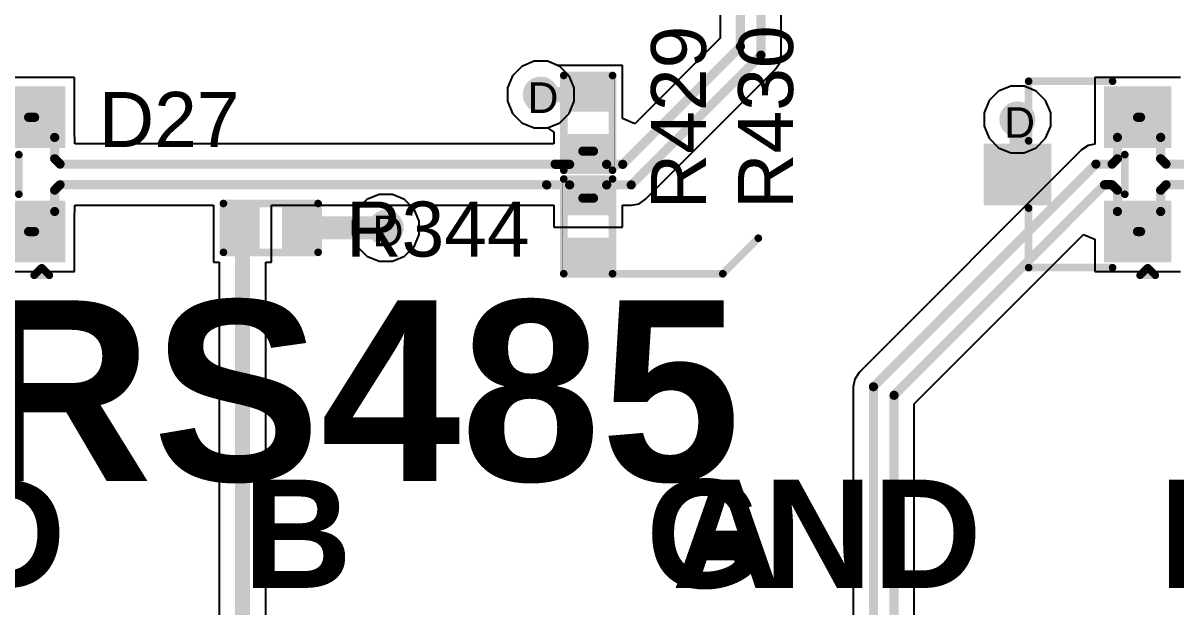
# Model space of a CAD drawing. Header units: inches. Extents: x -11 to 5428, y 0 to 5423.
# Drawn here: x 145.86 to 165.04, y 10.36 to 20.06 of the extents above; entities that cross this region are included whole.
import ezdxf

# ---------------------------------------------------------------- set-up
doc = ezdxf.new("R2010")
doc.units = ezdxf.units.IN
for name, color, linetype in [('Bottom Layer', 5, 'Continuous'), ('Drill Drawing', 1, 'Continuous'), ('GND', 16, 'Continuous'), ('PWR', 76, 'Continuous'), ('Top Layer', 1, 'Continuous'), ('Top Overlay', 2, 'Continuous'), ('Top Paste', 8, 'Continuous'), ('Top Solder', 216, 'Continuous'), ('Via Holes', 16, 'Continuous')]:
    doc.layers.add(name, color=color, linetype=linetype)
doc.styles.add('Arial', font='', dxfattribs={"height": 0.2})
doc.styles.add('Arial_Bold', font='', dxfattribs={"height": 0.2})
doc.styles.get('Arial').set_extended_font_data('Arial')
doc.styles.get('Arial_Bold').set_extended_font_data('Arial', bold=True)

# ---------------------------------------------------------------- blocks, each defined once
blk = doc.blocks.new('R___0402_3')
at = {"layer": 'Top Layer'}
for points in [[(-0.699, -0.318), (-0.699, 0.317), (-0.241, 0.317), (-0.241, -0.318)], [(0.241, -0.318), (0.241, 0.317), (0.699, 0.317), (0.699, -0.318)]]:
    blk.add_hatch(color=1, dxfattribs=at).paths.add_polyline_path(points)
at = {"layer": 'Top Paste'}
for points in [[(-0.699, -0.318), (-0.699, 0.317), (-0.241, 0.317), (-0.241, -0.318)], [(0.241, -0.318), (0.241, 0.317), (0.699, 0.317), (0.699, -0.318)]]:
    blk.add_hatch(color=8, dxfattribs=at).paths.add_polyline_path(points)
at = {"layer": 'Top Solder'}
for points in [[(-0.754, -0.373), (-0.754, 0.373), (-0.186, 0.373), (-0.186, -0.373)], [(0.186, -0.373), (0.186, 0.373), (0.754, 0.373), (0.754, -0.373)]]:
    blk.add_hatch(color=216, dxfattribs=at).paths.add_polyline_path(points)
at = {"layer": 'Top Overlay'}
for points in [[(0.787, 0.406, 0.127, 0.127, 0), (-0.787, 0.406, 0.127, 0.127, 0)], [(-0.787, -0.406, 0.127, 0.127, 0), (-0.787, 0.406, 0.127, 0.127, 0)], [(0.787, -0.406, 0.127, 0.127, 0), (0.787, 0.406, 0.127, 0.127, 0)], [(0.787, -0.406, 0.127, 0.127, 0), (-0.787, -0.406, 0.127, 0.127, 0)], [(0.813, -0.432, 0.00323, 0.00323, 0), (-0.813, -0.432, 0.00323, 0.00323, 0)]]:
    blk.add_lwpolyline(points, format="xyseb", dxfattribs=at)
for points in [[(-0.819, 0.406, 0.0635, 0.0635, 1), (-0.756, 0.406, 0.0635, 0.0635, 1)], [(-0.819, 0.406, 0.0635, 0.0635, 1), (-0.756, 0.406, 0.0635, 0.0635, 1)], [(0.756, 0.406, 0.0635, 0.0635, 1), (0.819, 0.406, 0.0635, 0.0635, 1)], [(0.756, 0.406, 0.0635, 0.0635, 1), (0.819, 0.406, 0.0635, 0.0635, 1)], [(-0.819, -0.406, 0.0635, 0.0635, 1), (-0.756, -0.406, 0.0635, 0.0635, 1)], [(-0.819, -0.406, 0.0635, 0.0635, 1), (-0.756, -0.406, 0.0635, 0.0635, 1)], [(0.756, -0.406, 0.0635, 0.0635, 1), (0.819, -0.406, 0.0635, 0.0635, 1)], [(0.756, -0.406, 0.0635, 0.0635, 1), (0.819, -0.406, 0.0635, 0.0635, 1)], [(-0.814, -0.432, 0.00161, 0.00161, 1), (-0.812, -0.432, 0.00161, 0.00161, 1)], [(0.812, -0.432, 0.00161, 0.00161, 1), (0.814, -0.432, 0.00161, 0.00161, 1)]]:
    blk.add_lwpolyline(points, format="xyseb", close=True, dxfattribs=at)
blk = doc.blocks.new('R___0402_4')
at = {"layer": 'Top Layer'}
for points in [[(-0.699, -0.318), (-0.699, 0.318), (-0.241, 0.318), (-0.241, -0.318)], [(0.241, -0.318), (0.241, 0.318), (0.699, 0.318), (0.699, -0.318)]]:
    blk.add_hatch(color=1, dxfattribs=at).paths.add_polyline_path(points)
at = {"layer": 'Top Paste'}
for points in [[(-0.699, -0.318), (-0.699, 0.318), (-0.241, 0.318), (-0.241, -0.318)], [(0.241, -0.318), (0.241, 0.318), (0.699, 0.318), (0.699, -0.318)]]:
    blk.add_hatch(color=8, dxfattribs=at).paths.add_polyline_path(points)
at = {"layer": 'Top Solder'}
for points in [[(-0.754, -0.373), (-0.754, 0.373), (-0.186, 0.373), (-0.186, -0.373)], [(0.186, -0.373), (0.186, 0.373), (0.754, 0.373), (0.754, -0.373)]]:
    blk.add_hatch(color=216, dxfattribs=at).paths.add_polyline_path(points)
at = {"layer": 'Top Overlay'}
for points in [[(-0.787, 0.406, 0.127, 0.127, 0), (0.787, 0.406, 0.127, 0.127, 0)], [(-0.787, 0.406, 0.127, 0.127, 0), (-0.787, -0.406, 0.127, 0.127, 0)], [(0.787, 0.406, 0.127, 0.127, 0), (0.787, -0.406, 0.127, 0.127, 0)], [(-0.787, -0.406, 0.127, 0.127, 0), (0.787, -0.406, 0.127, 0.127, 0)], [(-0.813, -0.432, 0.00323, 0.00323, 0), (0.813, -0.432, 0.00323, 0.00323, 0)]]:
    blk.add_lwpolyline(points, format="xyseb", dxfattribs=at)
for points in [[(-0.819, 0.406, 0.0635, 0.0635, 1), (-0.756, 0.406, 0.0635, 0.0635, 1)], [(-0.819, 0.406, 0.0635, 0.0635, 1), (-0.756, 0.406, 0.0635, 0.0635, 1)], [(0.756, 0.406, 0.0635, 0.0635, 1), (0.819, 0.406, 0.0635, 0.0635, 1)], [(0.756, 0.406, 0.0635, 0.0635, 1), (0.819, 0.406, 0.0635, 0.0635, 1)], [(-0.819, -0.406, 0.0635, 0.0635, 1), (-0.756, -0.406, 0.0635, 0.0635, 1)], [(-0.819, -0.406, 0.0635, 0.0635, 1), (-0.756, -0.406, 0.0635, 0.0635, 1)], [(0.756, -0.406, 0.0635, 0.0635, 1), (0.819, -0.406, 0.0635, 0.0635, 1)], [(0.756, -0.406, 0.0635, 0.0635, 1), (0.819, -0.406, 0.0635, 0.0635, 1)], [(-0.814, -0.432, 0.00161, 0.00161, 1), (-0.812, -0.432, 0.00161, 0.00161, 1)], [(0.812, -0.432, 0.00161, 0.00161, 1), (0.814, -0.432, 0.00161, 0.00161, 1)]]:
    blk.add_lwpolyline(points, format="xyseb", close=True, dxfattribs=at)
blk = doc.blocks.new('SOT_23_272')
at = {"layer": 'Top Layer'}
for points in [[(-0.41, 1.46), (0.41, 1.46), (0.41, 0.54), (-0.41, 0.54)], [(-1.36, -0.54), (-0.54, -0.54), (-0.54, -1.46), (-1.36, -1.46)], [(0.54, -0.54), (1.36, -0.54), (1.36, -1.46), (0.54, -1.46)]]:
    blk.add_hatch(color=1, dxfattribs=at).paths.add_polyline_path(points)
at = {"layer": 'Top Paste'}
for points in [[(-0.41, 1.46), (0.41, 1.46), (0.41, 0.54), (-0.41, 0.54)], [(-1.36, -0.54), (-0.54, -0.54), (-0.54, -1.46), (-1.36, -1.46)], [(0.54, -0.54), (1.36, -0.54), (1.36, -1.46), (0.54, -1.46)]]:
    blk.add_hatch(color=8, dxfattribs=at).paths.add_polyline_path(points)
at = {"layer": 'Top Solder'}
for points in [[(-0.512, 1.562), (0.512, 1.562), (0.512, 0.438), (-0.512, 0.438)], [(-1.462, -0.438), (-0.438, -0.438), (-0.438, -1.562), (-1.462, -1.562)], [(0.438, -0.438), (1.462, -0.438), (1.462, -1.562), (0.438, -1.562)]]:
    blk.add_hatch(color=216, dxfattribs=at).paths.add_polyline_path(points)
at = {"layer": 'Top Overlay'}
for points in [[(-1.549, 0.813, 0.127, 0.127, 0), (-0.559, 0.813, 0.127, 0.127, 0)], [(-1.549, 0.813, 0.127, 0.127, 0), (-1.549, -0.584, 0.127, 0.127, 0)], [(0.559, 0.813, 0.127, 0.127, 0), (1.549, 0.813, 0.127, 0.127, 0)], [(1.549, 0.813, 0.127, 0.127, 0), (1.549, -0.584, 0.127, 0.127, 0)], [(-0.33, -0.787, 0.127, 0.127, 0), (0.33, -0.787, 0.127, 0.127, 0)], [(-1.676, -1.041, 0.127, 0.127, 0), (-1.676, -1.295, 0.127, 0.127, 0)], [(-1.676, -1.041, 0.127, 0.127, 0), (-1.549, -1.168, 0.127, 0.127, 0)], [(-1.549, -1.168, 0.127, 0.127, 0), (-1.676, -1.295, 0.127, 0.127, 0)]]:
    blk.add_lwpolyline(points, format="xyseb", dxfattribs=at)
for points in [[(-1.581, 0.813, 0.0635, 0.0635, 1), (-1.518, 0.813, 0.0635, 0.0635, 1)], [(-1.581, 0.813, 0.0635, 0.0635, 1), (-1.518, 0.813, 0.0635, 0.0635, 1)], [(-0.591, 0.813, 0.0635, 0.0635, 1), (-0.527, 0.813, 0.0635, 0.0635, 1)], [(0.527, 0.813, 0.0635, 0.0635, 1), (0.591, 0.813, 0.0635, 0.0635, 1)], [(1.518, 0.813, 0.0635, 0.0635, 1), (1.581, 0.813, 0.0635, 0.0635, 1)], [(1.518, 0.813, 0.0635, 0.0635, 1), (1.581, 0.813, 0.0635, 0.0635, 1)], [(-1.581, -0.584, 0.0635, 0.0635, 1), (-1.518, -0.584, 0.0635, 0.0635, 1)], [(1.518, -0.584, 0.0635, 0.0635, 1), (1.581, -0.584, 0.0635, 0.0635, 1)], [(-0.362, -0.787, 0.0635, 0.0635, 1), (-0.298, -0.787, 0.0635, 0.0635, 1)], [(0.298, -0.787, 0.0635, 0.0635, 1), (0.362, -0.787, 0.0635, 0.0635, 1)], [(-1.708, -1.041, 0.0635, 0.0635, 1), (-1.645, -1.041, 0.0635, 0.0635, 1)], [(-1.708, -1.041, 0.0635, 0.0635, 1), (-1.645, -1.041, 0.0635, 0.0635, 1)], [(-1.581, -1.168, 0.0635, 0.0635, 1), (-1.518, -1.168, 0.0635, 0.0635, 1)], [(-1.581, -1.168, 0.0635, 0.0635, 1), (-1.518, -1.168, 0.0635, 0.0635, 1)], [(-1.708, -1.295, 0.0635, 0.0635, 1), (-1.645, -1.295, 0.0635, 0.0635, 1)], [(-1.708, -1.295, 0.0635, 0.0635, 1), (-1.645, -1.295, 0.0635, 0.0635, 1)]]:
    blk.add_lwpolyline(points, format="xyseb", close=True, dxfattribs=at)
blk = doc.blocks.new('R___0402_298')
at = {"layer": 'Top Layer'}
for points in [[(-0.699, -0.317), (-0.699, 0.318), (-0.241, 0.318), (-0.241, -0.317)], [(0.241, -0.317), (0.241, 0.318), (0.698, 0.318), (0.698, -0.317)]]:
    blk.add_hatch(color=1, dxfattribs=at).paths.add_polyline_path(points)
at = {"layer": 'Top Paste'}
for points in [[(-0.699, -0.317), (-0.699, 0.318), (-0.241, 0.318), (-0.241, -0.317)], [(0.241, -0.317), (0.241, 0.318), (0.698, 0.318), (0.698, -0.317)]]:
    blk.add_hatch(color=8, dxfattribs=at).paths.add_polyline_path(points)
at = {"layer": 'Top Solder'}
for points in [[(-0.754, -0.372), (-0.754, 0.373), (-0.186, 0.373), (-0.186, -0.372)], [(0.186, -0.372), (0.186, 0.373), (0.753, 0.373), (0.753, -0.372)]]:
    blk.add_hatch(color=216, dxfattribs=at).paths.add_polyline_path(points)
at = {"layer": 'Top Overlay'}
for points in [[(0.787, 0.406, 0.127, 0.127, 0), (-0.787, 0.406, 0.127, 0.127, 0)], [(-0.787, 0.406, 0.127, 0.127, 0), (-0.787, -0.406, 0.127, 0.127, 0)], [(0.787, 0.406, 0.127, 0.127, 0), (0.787, -0.406, 0.127, 0.127, 0)], [(0.787, -0.406, 0.127, 0.127, 0), (-0.787, -0.406, 0.127, 0.127, 0)], [(0.813, -0.432, 0.00323, 0.00323, 0), (-0.813, -0.432, 0.00323, 0.00323, 0)]]:
    blk.add_lwpolyline(points, format="xyseb", dxfattribs=at)
for points in [[(-0.819, 0.406, 0.0635, 0.0635, 1), (-0.756, 0.406, 0.0635, 0.0635, 1)], [(-0.819, 0.406, 0.0635, 0.0635, 1), (-0.756, 0.406, 0.0635, 0.0635, 1)], [(0.756, 0.406, 0.0635, 0.0635, 1), (0.819, 0.406, 0.0635, 0.0635, 1)], [(0.756, 0.406, 0.0635, 0.0635, 1), (0.819, 0.406, 0.0635, 0.0635, 1)], [(-0.819, -0.406, 0.0635, 0.0635, 1), (-0.756, -0.406, 0.0635, 0.0635, 1)], [(-0.819, -0.406, 0.0635, 0.0635, 1), (-0.756, -0.406, 0.0635, 0.0635, 1)], [(0.756, -0.406, 0.0635, 0.0635, 1), (0.819, -0.406, 0.0635, 0.0635, 1)], [(0.756, -0.406, 0.0635, 0.0635, 1), (0.819, -0.406, 0.0635, 0.0635, 1)], [(-0.814, -0.432, 0.00161, 0.00161, 1), (-0.812, -0.432, 0.00161, 0.00161, 1)], [(0.812, -0.432, 0.00161, 0.00161, 1), (0.814, -0.432, 0.00161, 0.00161, 1)]]:
    blk.add_lwpolyline(points, format="xyseb", close=True, dxfattribs=at)
blk = doc.blocks.new('SOT_23_303')
at = {"layer": 'Top Layer'}
for points in [[(-0.41, 1.46), (0.41, 1.46), (0.41, 0.54), (-0.41, 0.54)], [(-1.36, -0.54), (-0.54, -0.54), (-0.54, -1.46), (-1.36, -1.46)], [(0.54, -0.54), (1.36, -0.54), (1.36, -1.46), (0.54, -1.46)]]:
    blk.add_hatch(color=1, dxfattribs=at).paths.add_polyline_path(points)
at = {"layer": 'Top Paste'}
for points in [[(-0.41, 1.46), (0.41, 1.46), (0.41, 0.54), (-0.41, 0.54)], [(-1.36, -0.54), (-0.54, -0.54), (-0.54, -1.46), (-1.36, -1.46)], [(0.54, -0.54), (1.36, -0.54), (1.36, -1.46), (0.54, -1.46)]]:
    blk.add_hatch(color=8, dxfattribs=at).paths.add_polyline_path(points)
at = {"layer": 'Top Solder'}
for points in [[(-0.512, 1.562), (0.512, 1.562), (0.512, 0.438), (-0.512, 0.438)], [(-1.462, -0.438), (-0.438, -0.438), (-0.438, -1.562), (-1.462, -1.562)], [(0.438, -0.438), (1.462, -0.438), (1.462, -1.562), (0.438, -1.562)]]:
    blk.add_hatch(color=216, dxfattribs=at).paths.add_polyline_path(points)
at = {"layer": 'Top Overlay'}
for points in [[(-1.549, 0.813, 0.127, 0.127, 0), (-0.559, 0.813, 0.127, 0.127, 0)], [(-1.549, 0.813, 0.127, 0.127, 0), (-1.549, -0.584, 0.127, 0.127, 0)], [(0.559, 0.813, 0.127, 0.127, 0), (1.549, 0.813, 0.127, 0.127, 0)], [(1.549, 0.813, 0.127, 0.127, 0), (1.549, -0.584, 0.127, 0.127, 0)], [(-0.33, -0.787, 0.127, 0.127, 0), (0.33, -0.787, 0.127, 0.127, 0)], [(-1.676, -1.041, 0.127, 0.127, 0), (-1.676, -1.295, 0.127, 0.127, 0)], [(-1.676, -1.041, 0.127, 0.127, 0), (-1.549, -1.168, 0.127, 0.127, 0)], [(-1.549, -1.168, 0.127, 0.127, 0), (-1.676, -1.295, 0.127, 0.127, 0)]]:
    blk.add_lwpolyline(points, format="xyseb", dxfattribs=at)
for points in [[(-1.581, 0.813, 0.0635, 0.0635, 1), (-1.518, 0.813, 0.0635, 0.0635, 1)], [(-1.581, 0.813, 0.0635, 0.0635, 1), (-1.518, 0.813, 0.0635, 0.0635, 1)], [(-0.591, 0.813, 0.0635, 0.0635, 1), (-0.527, 0.813, 0.0635, 0.0635, 1)], [(0.527, 0.813, 0.0635, 0.0635, 1), (0.591, 0.813, 0.0635, 0.0635, 1)], [(1.518, 0.813, 0.0635, 0.0635, 1), (1.581, 0.813, 0.0635, 0.0635, 1)], [(1.518, 0.813, 0.0635, 0.0635, 1), (1.581, 0.813, 0.0635, 0.0635, 1)], [(-1.581, -0.584, 0.0635, 0.0635, 1), (-1.518, -0.584, 0.0635, 0.0635, 1)], [(1.518, -0.584, 0.0635, 0.0635, 1), (1.581, -0.584, 0.0635, 0.0635, 1)], [(-0.362, -0.787, 0.0635, 0.0635, 1), (-0.298, -0.787, 0.0635, 0.0635, 1)], [(0.298, -0.787, 0.0635, 0.0635, 1), (0.362, -0.787, 0.0635, 0.0635, 1)], [(-1.708, -1.041, 0.0635, 0.0635, 1), (-1.645, -1.041, 0.0635, 0.0635, 1)], [(-1.708, -1.041, 0.0635, 0.0635, 1), (-1.645, -1.041, 0.0635, 0.0635, 1)], [(-1.581, -1.168, 0.0635, 0.0635, 1), (-1.518, -1.168, 0.0635, 0.0635, 1)], [(-1.581, -1.168, 0.0635, 0.0635, 1), (-1.518, -1.168, 0.0635, 0.0635, 1)], [(-1.708, -1.295, 0.0635, 0.0635, 1), (-1.645, -1.295, 0.0635, 0.0635, 1)], [(-1.708, -1.295, 0.0635, 0.0635, 1), (-1.645, -1.295, 0.0635, 0.0635, 1)]]:
    blk.add_lwpolyline(points, format="xyseb", close=True, dxfattribs=at)

msp = doc.modelspace()

# ---------------------------------------------------------------- hatches: boundary and pattern name
at = {"layer": 'Bottom Layer'}
h = msp.add_hatch(color=5, dxfattribs=at)
edge = h.paths.add_edge_path()
edge.add_arc((154.471, 18.872), 0.3, 0, 360)
h = msp.add_hatch(color=5, dxfattribs=at)
edge = h.paths.add_edge_path()
edge.add_arc((162.4, 18.459), 0.3, 0, 360)
h = msp.add_hatch(color=5, dxfattribs=at)
edge = h.paths.add_edge_path()
edge.add_arc((151.892, 16.656), 0.3, 0, 360)
at = {"layer": 'GND'}
h = msp.add_hatch(color=16, dxfattribs=at)
edge = h.paths.add_edge_path()
edge.add_arc((154.471, 18.872), 0.3, 0, 360)
h = msp.add_hatch(color=16, dxfattribs=at)
edge = h.paths.add_edge_path()
edge.add_arc((162.4, 18.459), 0.3, 0, 360)
h = msp.add_hatch(color=16, dxfattribs=at)
edge = h.paths.add_edge_path()
edge.add_arc((151.892, 16.656), 0.3, 0, 360)
at = {"layer": 'PWR'}
h = msp.add_hatch(color=76, dxfattribs=at)
edge = h.paths.add_edge_path()
edge.add_arc((154.471, 18.872), 0.3, 0, 360)
h = msp.add_hatch(color=76, dxfattribs=at)
edge = h.paths.add_edge_path()
edge.add_arc((162.4, 18.459), 0.3, 0, 360)
h = msp.add_hatch(color=76, dxfattribs=at)
edge = h.paths.add_edge_path()
edge.add_arc((151.892, 16.656), 0.3, 0, 360)
at = {"layer": 'Top Layer'}
h = msp.add_hatch(color=1, dxfattribs=at)
edge = h.paths.add_edge_path()
edge.add_arc((154.471, 18.872), 0.3, 0, 360)
h = msp.add_hatch(color=1, dxfattribs=at)
edge = h.paths.add_edge_path()
edge.add_arc((162.4, 18.459), 0.3, 0, 360)
h = msp.add_hatch(color=1, dxfattribs=at)
edge = h.paths.add_edge_path()
edge.add_arc((151.892, 16.656), 0.3, 0, 360)
at = {"layer": 'Via Holes'}
h = msp.add_hatch(color=7, dxfattribs=at)
edge = h.paths.add_edge_path()
edge.add_arc((154.471, 18.872), 0.15, 0, 360)
h = msp.add_hatch(color=7, dxfattribs=at)
edge = h.paths.add_edge_path()
edge.add_arc((162.4, 18.459), 0.15, 0, 360)
h = msp.add_hatch(color=7, dxfattribs=at)
edge = h.paths.add_edge_path()
edge.add_arc((151.892, 16.656), 0.15, 0, 360)

# ---------------------------------------------------------------- linework, layer by layer
at = {"layer": 'Bottom Layer'}
for p, q in [((154.361, 19.426), (154.157, 19.342)), ((154.581, 19.426), (154.361, 19.426)), ((154.785, 19.342), (154.581, 19.426)), ((154.001, 19.186), (153.917, 18.982)), ((154.157, 19.342), (154.001, 19.186)), ((154.941, 19.186), (154.785, 19.342)), ((155.025, 18.982), (154.941, 19.186)), ((153.917, 18.982), (153.917, 18.762)), ((155.025, 18.762), (155.025, 18.982)), ((153.917, 18.762), (154.001, 18.558)), ((154.941, 18.558), (155.025, 18.762)), ((154.001, 18.558), (154.157, 18.403)), ((154.785, 18.403), (154.941, 18.558)), ((154.157, 18.403), (154.361, 18.318)), ((154.361, 18.318), (154.581, 18.318)), ((154.581, 18.318), (154.785, 18.403))]:
    msp.add_line(p, q, dxfattribs=at)
at = {"layer": 'GND'}
for p, q in [((154.361, 19.426), (154.157, 19.342)), ((154.581, 19.426), (154.361, 19.426)), ((154.785, 19.342), (154.581, 19.426)), ((154.001, 19.186), (153.917, 18.982)), ((154.157, 19.342), (154.001, 19.186)), ((154.941, 19.186), (154.785, 19.342)), ((155.025, 18.982), (154.941, 19.186)), ((153.917, 18.982), (153.917, 18.762)), ((155.025, 18.762), (155.025, 18.982)), ((153.917, 18.762), (154.001, 18.558)), ((154.941, 18.558), (155.025, 18.762)), ((154.001, 18.558), (154.157, 18.403)), ((154.785, 18.403), (154.941, 18.558)), ((154.157, 18.403), (154.361, 18.318)), ((154.361, 18.318), (154.581, 18.318)), ((154.581, 18.318), (154.785, 18.403))]:
    msp.add_line(p, q, dxfattribs=at)
at = {"layer": 'PWR'}
for p, q in [((162.29, 19.013), (162.086, 18.929)), ((162.51, 19.013), (162.29, 19.013)), ((162.714, 18.929), (162.51, 19.013)), ((162.086, 18.929), (161.93, 18.773)), ((162.869, 18.773), (162.714, 18.929)), ((161.93, 18.773), (161.846, 18.57)), ((162.954, 18.57), (162.869, 18.773)), ((161.846, 18.57), (161.846, 18.349)), ((162.954, 18.349), (162.954, 18.57)), ((161.846, 18.349), (161.93, 18.146)), ((162.869, 18.146), (162.954, 18.349)), ((161.93, 18.146), (162.086, 17.99)), ((162.714, 17.99), (162.869, 18.146)), ((162.086, 17.99), (162.29, 17.905)), ((162.29, 17.905), (162.51, 17.905)), ((162.51, 17.905), (162.714, 17.99)), ((151.578, 17.126), (151.422, 16.97)), ((151.782, 17.21), (151.578, 17.126)), ((152.002, 17.21), (151.782, 17.21)), ((152.206, 17.126), (152.002, 17.21)), ((152.362, 16.97), (152.206, 17.126)), ((151.422, 16.97), (151.338, 16.766)), ((152.446, 16.766), (152.362, 16.97)), ((151.338, 16.766), (151.338, 16.546)), ((152.446, 16.546), (152.446, 16.766)), ((151.338, 16.546), (151.422, 16.342)), ((152.362, 16.342), (152.446, 16.546)), ((151.422, 16.342), (151.578, 16.187)), ((152.206, 16.187), (152.362, 16.342)), ((151.578, 16.187), (151.782, 16.102)), ((152.002, 16.102), (152.206, 16.187)), ((151.782, 16.102), (152.002, 16.102))]:
    msp.add_line(p, q, dxfattribs=at)
at = {"layer": 'Top Layer'}
for p, q in [((157.454, 21.359), (157.454, 19.81)), ((158.47, 19.528), (158.47, 21.082)), ((157.454, 19.81), (156.033, 18.389)), ((154.361, 19.426), (154.157, 19.342)), ((154.581, 19.426), (154.361, 19.426)), ((154.754, 19.355), (154.581, 19.426)), ((158.372, 19.29), (158.445, 19.399)), ((158.445, 19.399), (158.47, 19.528)), ((154.001, 19.186), (153.917, 18.982)), ((154.157, 19.342), (154.001, 19.186)), ((155.83, 19.355), (154.754, 19.355)), ((155.83, 18.473), (155.83, 19.355)), ((156.214, 17.132), (158.372, 19.29)), ((146.714, 19.159), (145.286, 19.159)), ((146.714, 18.194), (146.714, 19.159)), ((165.114, 19.159), (163.686, 19.159)), ((163.686, 19.159), (163.686, 18.049)), ((153.917, 18.982), (153.917, 18.762)), ((153.917, 18.762), (154.001, 18.558)), ((154.001, 18.558), (154.157, 18.403)), ((156.033, 18.389), (155.83, 18.473)), ((154.157, 18.403), (154.361, 18.318)), ((154.361, 18.318), (154.581, 18.318)), ((154.581, 18.318), (154.687, 18.248)), ((154.687, 18.248), (154.687, 18.053)), ((146.721, 18.161), (146.714, 18.194)), ((146.721, 18.053), (146.721, 18.161)), ((154.687, 18.053), (146.721, 18.053)), ((163.686, 18.049), (163.577, 18.028)), ((163.468, 17.955), (159.767, 14.254)), ((163.577, 18.028), (163.468, 17.955)), ((156.105, 17.059), (156.214, 17.132)), ((146.714, 16.896), (146.721, 16.929)), ((146.714, 15.931), (146.714, 16.896)), ((146.721, 16.929), (146.721, 17.037)), ((146.721, 17.037), (149.026, 17.037)), ((149.026, 17.037), (149.026, 16.085)), ((149.991, 16.085), (149.991, 17.037)), ((149.991, 17.037), (154.554, 17.037)), ((154.554, 17.037), (154.57, 17.034)), ((154.57, 17.034), (154.687, 17.034)), ((154.687, 17.034), (154.687, 16.669)), ((155.83, 16.669), (155.83, 17.034)), ((155.83, 17.034), (155.976, 17.034)), ((155.976, 17.034), (156.105, 17.059)), ((154.687, 16.669), (155.83, 16.669)), ((160.685, 13.734), (163.498, 16.547)), ((163.498, 16.547), (163.686, 16.47)), ((163.686, 16.47), (163.686, 15.931)), ((145.445, 15.931), (146.714, 15.931)), ((149.026, 16.085), (149.12, 16.085)), ((149.12, 16.085), (149.12, 8.139)), ((149.897, 8.3), (149.897, 16.085)), ((149.897, 16.085), (149.991, 16.085)), ((163.686, 15.931), (165.114, 15.931)), ((159.767, 14.254), (159.694, 14.144)), ((159.694, 14.144), (159.669, 14.016)), ((159.669, 14.016), (159.669, 5.427)), ((160.685, 5.427), (160.685, 13.734))]:
    msp.add_line(p, q, dxfattribs=at)
for points in [[(157.791, 19.67, 0.152, 0.152, 0), (157.791, 22.686, 0.152, 0.152, 0)], [(158.134, 19.528, 0.152, 0.152, 0), (158.134, 21.082, 0.152, 0.152, 0)], [(155.834, 17.713, 0.152, 0.152, 0), (157.791, 19.67, 0.152, 0.152, 0)], [(155.976, 17.371, 0.152, 0.152, 0), (158.134, 19.528, 0.152, 0.152, 0)], [(154.471, 18.872, 0.254, 0.254, 0), (155.259, 18.872, 0.254, 0.254, 0)], [(145.616, 18.161, 0.152, 0.152, 0), (145.95, 18.495, 0.152, 0.152, 0)], [(145.95, 18.495, 0.152, 0.152, 0), (146.05, 18.495, 0.152, 0.152, 0)], [(146.05, 18.495, 0.152, 0.152, 0), (146.384, 18.161, 0.152, 0.152, 0)], [(162.4, 17.545, 0.254, 0.254, 0), (162.4, 18.459, 0.254, 0.254, 0)], [(164.064, 18.161, 0.152, 0.152, 0), (164.398, 18.495, 0.152, 0.152, 0)], [(164.398, 18.495, 0.152, 0.152, 0), (164.4, 18.495, 0.152, 0.152, 0)], [(164.4, 18.495, 0.152, 0.152, 0), (164.45, 18.495, 0.152, 0.152, 0)], [(164.45, 18.495, 0.152, 0.152, 0), (164.784, 18.161, 0.152, 0.152, 0)], [(146.384, 17.806, 0.152, 0.152, 0), (146.384, 18.161, 0.152, 0.152, 0)], [(164.064, 17.806, 0.152, 0.152, 0), (164.064, 18.161, 0.152, 0.152, 0)], [(164.784, 17.806, 0.152, 0.152, 0), (164.784, 18.161, 0.152, 0.152, 0)], [(146.384, 17.806, 0.152, 0.152, 0), (146.473, 17.717, 0.152, 0.152, 0)], [(154.951, 17.713, 0.152, 0.152, 0), (155.17, 17.932, 0.152, 0.152, 0)], [(155.17, 17.932, 0.152, 0.152, 0), (155.259, 17.932, 0.152, 0.152, 0)], [(155.259, 17.932, 0.152, 0.152, 0), (155.347, 17.932, 0.152, 0.152, 0)], [(155.347, 17.932, 0.152, 0.152, 0), (155.566, 17.713, 0.152, 0.152, 0)], [(163.975, 17.717, 0.152, 0.152, 0), (164.064, 17.806, 0.152, 0.152, 0)], [(164.784, 17.806, 0.152, 0.152, 0), (164.873, 17.717, 0.152, 0.152, 0)], [(146.473, 17.717, 0.152, 0.152, 0), (154.709, 17.717, 0.152, 0.152, 0)], [(154.709, 17.717, 0.152, 0.152, 0), (154.712, 17.713, 0.152, 0.152, 0)], [(154.712, 17.713, 0.152, 0.152, 0), (154.951, 17.713, 0.152, 0.152, 0)], [(155.566, 17.713, 0.152, 0.152, 0), (155.834, 17.713, 0.152, 0.152, 0)], [(160.005, 14.016, 0.152, 0.152, 0), (163.706, 17.717, 0.152, 0.152, 0)], [(163.706, 17.717, 0.152, 0.152, 0), (163.975, 17.717, 0.152, 0.152, 0)], [(164.873, 17.717, 0.152, 0.152, 0), (173.279, 17.717, 0.152, 0.152, 0)], [(146.384, 17.285, 0.152, 0.152, 0), (146.473, 17.374, 0.152, 0.152, 0)], [(146.384, 16.929, 0.152, 0.152, 0), (146.384, 17.285, 0.152, 0.152, 0)], [(146.473, 17.374, 0.152, 0.152, 0), (154.567, 17.374, 0.152, 0.152, 0)], [(154.567, 17.374, 0.152, 0.152, 0), (154.57, 17.371, 0.152, 0.152, 0)], [(154.57, 17.371, 0.152, 0.152, 0), (154.951, 17.371, 0.152, 0.152, 0)], [(154.951, 17.371, 0.152, 0.152, 0), (155.17, 17.152, 0.152, 0.152, 0)], [(155.347, 17.152, 0.152, 0.152, 0), (155.566, 17.371, 0.152, 0.152, 0)], [(155.566, 17.371, 0.152, 0.152, 0), (155.976, 17.371, 0.152, 0.152, 0)], [(160.348, 13.874, 0.152, 0.152, 0), (163.848, 17.374, 0.152, 0.152, 0)], [(163.848, 17.374, 0.152, 0.152, 0), (163.975, 17.374, 0.152, 0.152, 0)], [(163.975, 17.374, 0.152, 0.152, 0), (164.064, 17.284, 0.152, 0.152, 0)], [(164.064, 16.929, 0.152, 0.152, 0), (164.064, 17.284, 0.152, 0.152, 0)], [(164.784, 17.284, 0.152, 0.152, 0), (164.873, 17.374, 0.152, 0.152, 0)], [(164.784, 16.929, 0.152, 0.152, 0), (164.784, 17.284, 0.152, 0.152, 0)], [(164.873, 17.374, 0.152, 0.152, 0), (173.272, 17.374, 0.152, 0.152, 0)], [(155.17, 17.152, 0.152, 0.152, 0), (155.259, 17.152, 0.152, 0.152, 0)], [(155.259, 17.152, 0.152, 0.152, 0), (155.347, 17.152, 0.152, 0.152, 0)], [(145.616, 16.929, 0.152, 0.152, 0), (145.95, 16.595, 0.152, 0.152, 0)], [(146.05, 16.595, 0.152, 0.152, 0), (146.384, 16.929, 0.152, 0.152, 0)], [(164.064, 16.929, 0.152, 0.152, 0), (164.398, 16.595, 0.152, 0.152, 0)], [(164.45, 16.595, 0.152, 0.152, 0), (164.784, 16.929, 0.152, 0.152, 0)], [(149.509, 8.139, 0.254, 0.254, 0), (149.509, 16.656, 0.254, 0.254, 0)], [(150.449, 16.656, 0.381, 0.381, 0), (151.892, 16.656, 0.381, 0.381, 0)], [(145.95, 16.595, 0.152, 0.152, 0), (146.05, 16.595, 0.152, 0.152, 0)], [(164.398, 16.595, 0.152, 0.152, 0), (164.4, 16.595, 0.152, 0.152, 0)], [(164.4, 16.595, 0.152, 0.152, 0), (164.45, 16.595, 0.152, 0.152, 0)], [(160.005, 5.275, 0.152, 0.152, 0), (160.005, 14.016, 0.152, 0.152, 0)], [(160.348, 5.263, 0.152, 0.152, 0), (160.348, 13.874, 0.152, 0.152, 0)]]:
    msp.add_lwpolyline(points, format="xyseb", dxfattribs=at)
for points in [[(157.753, 19.67, 0.0762, 0.0762, 1), (157.829, 19.67, 0.0762, 0.0762, 1)], [(157.753, 19.67, 0.0762, 0.0762, 1), (157.829, 19.67, 0.0762, 0.0762, 1)], [(158.095, 19.528, 0.0762, 0.0762, 1), (158.172, 19.528, 0.0762, 0.0762, 1)], [(158.095, 19.528, 0.0762, 0.0762, 1), (158.172, 19.528, 0.0762, 0.0762, 1)], [(154.408, 18.872, 0.127, 0.127, 1), (154.535, 18.872, 0.127, 0.127, 1)], [(155.195, 18.872, 0.127, 0.127, 1), (155.322, 18.872, 0.127, 0.127, 1)], [(145.912, 18.495, 0.0762, 0.0762, 1), (145.988, 18.495, 0.0762, 0.0762, 1)], [(145.912, 18.495, 0.0762, 0.0762, 1), (145.988, 18.495, 0.0762, 0.0762, 1)], [(146.012, 18.495, 0.0762, 0.0762, 1), (146.088, 18.495, 0.0762, 0.0762, 1)], [(146.012, 18.495, 0.0762, 0.0762, 1), (146.088, 18.495, 0.0762, 0.0762, 1)], [(162.336, 18.459, 0.127, 0.127, 1), (162.463, 18.459, 0.127, 0.127, 1)], [(164.36, 18.495, 0.0762, 0.0762, 1), (164.436, 18.495, 0.0762, 0.0762, 1)], [(164.36, 18.495, 0.0762, 0.0762, 1), (164.436, 18.495, 0.0762, 0.0762, 1)], [(164.362, 18.495, 0.0762, 0.0762, 1), (164.438, 18.495, 0.0762, 0.0762, 1)], [(164.362, 18.495, 0.0762, 0.0762, 1), (164.438, 18.495, 0.0762, 0.0762, 1)], [(164.412, 18.495, 0.0762, 0.0762, 1), (164.488, 18.495, 0.0762, 0.0762, 1)], [(164.412, 18.495, 0.0762, 0.0762, 1), (164.488, 18.495, 0.0762, 0.0762, 1)], [(146.346, 18.161, 0.0762, 0.0762, 1), (146.422, 18.161, 0.0762, 0.0762, 1)], [(146.346, 18.161, 0.0762, 0.0762, 1), (146.422, 18.161, 0.0762, 0.0762, 1)], [(164.026, 18.161, 0.0762, 0.0762, 1), (164.102, 18.161, 0.0762, 0.0762, 1)], [(164.026, 18.161, 0.0762, 0.0762, 1), (164.102, 18.161, 0.0762, 0.0762, 1)], [(164.745, 18.161, 0.0762, 0.0762, 1), (164.822, 18.161, 0.0762, 0.0762, 1)], [(164.745, 18.161, 0.0762, 0.0762, 1), (164.822, 18.161, 0.0762, 0.0762, 1)], [(146.346, 17.806, 0.0762, 0.0762, 1), (146.422, 17.806, 0.0762, 0.0762, 1)], [(146.346, 17.806, 0.0762, 0.0762, 1), (146.422, 17.806, 0.0762, 0.0762, 1)], [(155.132, 17.932, 0.0762, 0.0762, 1), (155.208, 17.932, 0.0762, 0.0762, 1)], [(155.132, 17.932, 0.0762, 0.0762, 1), (155.208, 17.932, 0.0762, 0.0762, 1)], [(155.22, 17.932, 0.0762, 0.0762, 1), (155.297, 17.932, 0.0762, 0.0762, 1)], [(155.22, 17.932, 0.0762, 0.0762, 1), (155.297, 17.932, 0.0762, 0.0762, 1)], [(155.309, 17.932, 0.0762, 0.0762, 1), (155.386, 17.932, 0.0762, 0.0762, 1)], [(155.309, 17.932, 0.0762, 0.0762, 1), (155.386, 17.932, 0.0762, 0.0762, 1)], [(164.026, 17.806, 0.0762, 0.0762, 1), (164.102, 17.806, 0.0762, 0.0762, 1)], [(164.026, 17.806, 0.0762, 0.0762, 1), (164.102, 17.806, 0.0762, 0.0762, 1)], [(164.745, 17.806, 0.0762, 0.0762, 1), (164.822, 17.806, 0.0762, 0.0762, 1)], [(164.745, 17.806, 0.0762, 0.0762, 1), (164.822, 17.806, 0.0762, 0.0762, 1)], [(146.435, 17.717, 0.0762, 0.0762, 1), (146.511, 17.717, 0.0762, 0.0762, 1)], [(146.435, 17.717, 0.0762, 0.0762, 1), (146.511, 17.717, 0.0762, 0.0762, 1)], [(154.671, 17.717, 0.0762, 0.0762, 1), (154.747, 17.717, 0.0762, 0.0762, 1)], [(154.671, 17.717, 0.0762, 0.0762, 1), (154.747, 17.717, 0.0762, 0.0762, 1)], [(154.674, 17.713, 0.0762, 0.0762, 1), (154.751, 17.713, 0.0762, 0.0762, 1)], [(154.674, 17.713, 0.0762, 0.0762, 1), (154.751, 17.713, 0.0762, 0.0762, 1)], [(154.913, 17.713, 0.0762, 0.0762, 1), (154.989, 17.713, 0.0762, 0.0762, 1)], [(154.913, 17.713, 0.0762, 0.0762, 1), (154.989, 17.713, 0.0762, 0.0762, 1)], [(155.528, 17.713, 0.0762, 0.0762, 1), (155.605, 17.713, 0.0762, 0.0762, 1)], [(155.528, 17.713, 0.0762, 0.0762, 1), (155.605, 17.713, 0.0762, 0.0762, 1)], [(155.796, 17.713, 0.0762, 0.0762, 1), (155.872, 17.713, 0.0762, 0.0762, 1)], [(155.796, 17.713, 0.0762, 0.0762, 1), (155.872, 17.713, 0.0762, 0.0762, 1)], [(162.336, 17.545, 0.127, 0.127, 1), (162.463, 17.545, 0.127, 0.127, 1)], [(163.668, 17.717, 0.0762, 0.0762, 1), (163.744, 17.717, 0.0762, 0.0762, 1)], [(163.668, 17.717, 0.0762, 0.0762, 1), (163.744, 17.717, 0.0762, 0.0762, 1)], [(163.937, 17.717, 0.0762, 0.0762, 1), (164.013, 17.717, 0.0762, 0.0762, 1)], [(163.937, 17.717, 0.0762, 0.0762, 1), (164.013, 17.717, 0.0762, 0.0762, 1)], [(164.835, 17.717, 0.0762, 0.0762, 1), (164.911, 17.717, 0.0762, 0.0762, 1)], [(164.835, 17.717, 0.0762, 0.0762, 1), (164.911, 17.717, 0.0762, 0.0762, 1)], [(146.346, 17.285, 0.0762, 0.0762, 1), (146.422, 17.285, 0.0762, 0.0762, 1)], [(146.346, 17.285, 0.0762, 0.0762, 1), (146.422, 17.285, 0.0762, 0.0762, 1)], [(146.435, 17.374, 0.0762, 0.0762, 1), (146.511, 17.374, 0.0762, 0.0762, 1)], [(146.435, 17.374, 0.0762, 0.0762, 1), (146.511, 17.374, 0.0762, 0.0762, 1)], [(154.529, 17.374, 0.0762, 0.0762, 1), (154.605, 17.374, 0.0762, 0.0762, 1)], [(154.529, 17.374, 0.0762, 0.0762, 1), (154.605, 17.374, 0.0762, 0.0762, 1)], [(154.532, 17.371, 0.0762, 0.0762, 1), (154.609, 17.371, 0.0762, 0.0762, 1)], [(154.532, 17.371, 0.0762, 0.0762, 1), (154.609, 17.371, 0.0762, 0.0762, 1)], [(154.913, 17.371, 0.0762, 0.0762, 1), (154.989, 17.371, 0.0762, 0.0762, 1)], [(154.913, 17.371, 0.0762, 0.0762, 1), (154.989, 17.371, 0.0762, 0.0762, 1)], [(155.528, 17.371, 0.0762, 0.0762, 1), (155.605, 17.371, 0.0762, 0.0762, 1)], [(155.528, 17.371, 0.0762, 0.0762, 1), (155.605, 17.371, 0.0762, 0.0762, 1)], [(155.938, 17.371, 0.0762, 0.0762, 1), (156.014, 17.371, 0.0762, 0.0762, 1)], [(155.938, 17.371, 0.0762, 0.0762, 1), (156.014, 17.371, 0.0762, 0.0762, 1)], [(163.81, 17.374, 0.0762, 0.0762, 1), (163.886, 17.374, 0.0762, 0.0762, 1)], [(163.81, 17.374, 0.0762, 0.0762, 1), (163.886, 17.374, 0.0762, 0.0762, 1)], [(163.937, 17.374, 0.0762, 0.0762, 1), (164.013, 17.374, 0.0762, 0.0762, 1)], [(163.937, 17.374, 0.0762, 0.0762, 1), (164.013, 17.374, 0.0762, 0.0762, 1)], [(164.026, 17.284, 0.0762, 0.0762, 1), (164.102, 17.284, 0.0762, 0.0762, 1)], [(164.026, 17.284, 0.0762, 0.0762, 1), (164.102, 17.284, 0.0762, 0.0762, 1)], [(164.745, 17.284, 0.0762, 0.0762, 1), (164.822, 17.284, 0.0762, 0.0762, 1)], [(164.745, 17.284, 0.0762, 0.0762, 1), (164.822, 17.284, 0.0762, 0.0762, 1)], [(164.835, 17.374, 0.0762, 0.0762, 1), (164.911, 17.374, 0.0762, 0.0762, 1)], [(164.835, 17.374, 0.0762, 0.0762, 1), (164.911, 17.374, 0.0762, 0.0762, 1)], [(155.132, 17.152, 0.0762, 0.0762, 1), (155.208, 17.152, 0.0762, 0.0762, 1)], [(155.132, 17.152, 0.0762, 0.0762, 1), (155.208, 17.152, 0.0762, 0.0762, 1)], [(155.22, 17.152, 0.0762, 0.0762, 1), (155.297, 17.152, 0.0762, 0.0762, 1)], [(155.22, 17.152, 0.0762, 0.0762, 1), (155.297, 17.152, 0.0762, 0.0762, 1)], [(155.309, 17.152, 0.0762, 0.0762, 1), (155.386, 17.152, 0.0762, 0.0762, 1)], [(155.309, 17.152, 0.0762, 0.0762, 1), (155.386, 17.152, 0.0762, 0.0762, 1)], [(146.346, 16.929, 0.0762, 0.0762, 1), (146.422, 16.929, 0.0762, 0.0762, 1)], [(146.346, 16.929, 0.0762, 0.0762, 1), (146.422, 16.929, 0.0762, 0.0762, 1)], [(164.026, 16.929, 0.0762, 0.0762, 1), (164.102, 16.929, 0.0762, 0.0762, 1)], [(164.026, 16.929, 0.0762, 0.0762, 1), (164.102, 16.929, 0.0762, 0.0762, 1)], [(164.745, 16.929, 0.0762, 0.0762, 1), (164.822, 16.929, 0.0762, 0.0762, 1)], [(164.745, 16.929, 0.0762, 0.0762, 1), (164.822, 16.929, 0.0762, 0.0762, 1)], [(149.445, 16.656, 0.127, 0.127, 1), (149.572, 16.656, 0.127, 0.127, 1)], [(150.353, 16.656, 0.191, 0.191, 1), (150.544, 16.656, 0.191, 0.191, 1)], [(151.797, 16.656, 0.191, 0.191, 1), (151.987, 16.656, 0.191, 0.191, 1)], [(145.912, 16.595, 0.0762, 0.0762, 1), (145.988, 16.595, 0.0762, 0.0762, 1)], [(145.912, 16.595, 0.0762, 0.0762, 1), (145.988, 16.595, 0.0762, 0.0762, 1)], [(146.012, 16.595, 0.0762, 0.0762, 1), (146.088, 16.595, 0.0762, 0.0762, 1)], [(146.012, 16.595, 0.0762, 0.0762, 1), (146.088, 16.595, 0.0762, 0.0762, 1)], [(164.36, 16.595, 0.0762, 0.0762, 1), (164.436, 16.595, 0.0762, 0.0762, 1)], [(164.36, 16.595, 0.0762, 0.0762, 1), (164.436, 16.595, 0.0762, 0.0762, 1)], [(164.362, 16.595, 0.0762, 0.0762, 1), (164.438, 16.595, 0.0762, 0.0762, 1)], [(164.362, 16.595, 0.0762, 0.0762, 1), (164.438, 16.595, 0.0762, 0.0762, 1)], [(164.412, 16.595, 0.0762, 0.0762, 1), (164.488, 16.595, 0.0762, 0.0762, 1)], [(164.412, 16.595, 0.0762, 0.0762, 1), (164.488, 16.595, 0.0762, 0.0762, 1)], [(159.967, 14.016, 0.0762, 0.0762, 1), (160.043, 14.016, 0.0762, 0.0762, 1)], [(159.967, 14.016, 0.0762, 0.0762, 1), (160.043, 14.016, 0.0762, 0.0762, 1)], [(160.31, 13.874, 0.0762, 0.0762, 1), (160.386, 13.874, 0.0762, 0.0762, 1)], [(160.31, 13.874, 0.0762, 0.0762, 1), (160.386, 13.874, 0.0762, 0.0762, 1)]]:
    msp.add_lwpolyline(points, format="xyseb", close=True, dxfattribs=at)
at = {"layer": 'Top Overlay'}
for points in [[(157.499, 15.894, 0.127, 0.127, 0), (158.09, 16.485, 0.127, 0.127, 0)], [(155.665, 15.894, 0.127, 0.127, 0), (157.499, 15.894, 0.127, 0.127, 0)]]:
    msp.add_lwpolyline(points, format="xyseb", dxfattribs=at)
for points in [[(158.058, 16.485, 0.0635, 0.0635, 1), (158.121, 16.485, 0.0635, 0.0635, 1)], [(155.633, 15.894, 0.0635, 0.0635, 1), (155.697, 15.894, 0.0635, 0.0635, 1)], [(157.467, 15.894, 0.0635, 0.0635, 1), (157.531, 15.894, 0.0635, 0.0635, 1)], [(157.467, 15.894, 0.0635, 0.0635, 1), (157.531, 15.894, 0.0635, 0.0635, 1)]]:
    msp.add_lwpolyline(points, format="xyseb", close=True, dxfattribs=at)

# ---------------------------------------------------------------- block references
for name, p, rotation in [('R___0402_4', (155.259, 18.402), 90), ('SOT_23_303', (145, 17.545), 90), ('SOT_23_272', (163.4, 17.545), 90), ('R___0402_3', (155.259, 16.682), 270), ('R___0402_298', (149.979, 16.656), 180)]:
    msp.add_blockref(name, p, dxfattribs=dict(rotation=rotation))

# ---------------------------------------------------------------- texts
at = {"layer": 'Drill Drawing', "style": 'Arial'}
for p in [(154.251, 18.567), (162.18, 18.155), (151.672, 16.351)]:
    msp.add_text('D', height=0.508, dxfattribs=at).set_placement(p)
at = {"layer": 'Top Overlay', "style": 'Arial'}
for s, p in [('R429', (157.22, 16.964)), ('R430', (158.668, 16.97))]:
    msp.add_text(s, height=0.9144, rotation=90, dxfattribs=at).set_placement(p)
at = {"layer": 'Top Overlay'}
for s, height, style, p in [('D27', 0.9144, 'Arial', (147.117, 18.002)), ('R344', 0.9144, 'Arial', (151.232, 16.18)), ('P1             RS485            P3', 3, 'Arial_Bold', (124.725, 12.451)), ('  A         B       GND', 1.8, 'Arial_Bold', (124.775, 10.672)), ('  A         B       GND', 1.8, 'Arial_Bold', (140.015, 10.672)), ('  A         B       GND', 1.8, 'Arial_Bold', (155.255, 10.672))]:
    msp.add_text(s, height=height, dxfattribs=dict(at, style=style)).set_placement(p)

doc.saveas('drawing.dxf')
